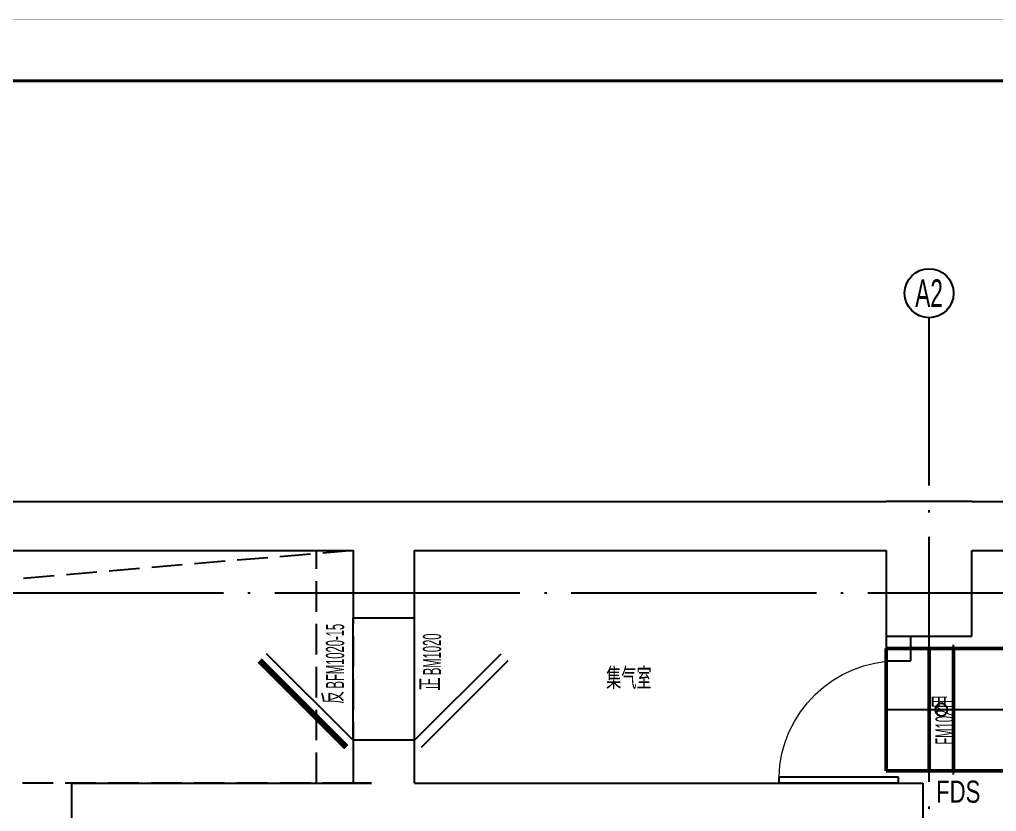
# Model space of a CAD drawing. Extents: x 49167 to 115333, y -222111 to -53947.
# Drawn here: x 72981 to 80955, y -86511 to -80046 of the extents above; entities that cross this region are included whole.
import ezdxf
from ezdxf.enums import TextEntityAlignment as Align

# ---------------------------------------------------------------- set-up
doc = ezdxf.new("R2010")
doc.units = 0
doc.header["$LTSCALE"] = 1000
doc.header["$MEASUREMENT"] = 0
for name, pattern in [('CENTER2', [1.125, 0.75, -0.125, 0.125, -0.125]), ('DASH', [0.35, 0.25, -0.1]), ('DOTE', [2.42, 2, -0.2, 0.02, -0.2])]:
    doc.linetypes.add(name, pattern=pattern)
for name, color, linetype in [('01-标注_轴线坐标', 132, 'Continuous'), ('02-TEXT_房间', 7, 'Continuous'), ('02-TEXT_轴号', 7, 'Continuous'), ('02-TEXT_门窗', 151, 'Continuous'), ('104-6 B2核心筒$0$A_STR-砼柱', 51, 'Continuous'), ('A-C_门', 150, 'Continuous'), ('A-TECH_结构', 21, 'Continuous'), ('A_AXIS-轴线', 1, 'DOTE'), ('A_STR-砌块墙', 121, 'Continuous'), ('A_STR-砼墙', 51, 'Continuous'), ('AXIS_TEXT', 7, 'Continuous'), ('DOOR_FIRE', 220, 'Continuous'), ('DOOR_FIRE_TEXT', 7, 'Continuous'), ('DUCT-送风中心线', 5, 'CENTER2'), ('DUCT-送风标注', 3, 'Continuous'), ('DUCT-送风法兰', 2, 'Continuous'), ('DUCT-送风阀门', 7, 'Continuous'), ('看线', 241, 'Continuous')]:
    doc.layers.add(name, color=color, linetype=linetype)
doc.layers.add('DUCT-送风管', color=4, linetype='Continuous', lineweight=50)
doc.layers.add('DUCT-送风管端线', color=2, linetype='Continuous', lineweight=50)
doc.styles.add('_TCH_AXIS', font='')
doc.styles.add('_TCH_SPACE', font='ros.shx', dxfattribs={"width": 0.75, "height": 5, "bigfont": 'jd.shx'})
doc.styles.add('_TCH_WINDOW', font='ros.shx', dxfattribs={"width": 0.65, "height": 3.5, "bigfont": 'jd.shx'})
doc.styles.add('COMPLEX', font='COMPLEX')
doc.styles.add('HZF', font='ros.shx', dxfattribs={"width": 0.75, "bigfont": 'jd.shx'})
doc.styles.get('_TCH_AXIS').set_extended_font_data('FZXiHei I-Z08S')

# ---------------------------------------------------------------- blocks, each defined once
blk = doc.blocks.new('图框-A1')
for points, const_width in [([(0, 0), (841, 0), (841, 594), (0, 594)], 0.05), ([(766, 584), (25, 584), (25, 10), (766, 10)], 0.5)]:
    blk.add_lwpolyline(points, close=True, dxfattribs=dict(const_width=const_width))
blk = doc.blocks.new('$DorLib2D$00000074')
for p, q in [((0.5, 0.25), (-0.2071, 0.9571)), ((0.5, -0.25), (-0.2071, -0.9571)), ((0.5566, -0.3066), (-0.1505, -1.0137))]:
    blk.add_line(p, q)
at = {"const_width": 0.05}
blk.add_lwpolyline([(0.5566, 0.3066), (-0.1505, 1.0137)], dxfattribs=at)
blk = doc.blocks.new('$0$$DorLib2D$00000001')
at = {"ltscale": 0.5}
for p, q in [((0.45, 0.975), (0.5, 0.975)), ((0.45, 0), (0.45, 0.975)), ((0.5, 0), (0.5, 0.975)), ((0.5, 0), (0.45, 0))]:
    blk.add_line(p, q, dxfattribs=at)
at = {"lineweight": 13, "ltscale": 0.5}
blk.add_arc((0.475, 0), 0.975, 91.46928, 180, dxfattribs=at)
blk = doc.blocks.new('_AXISO')
blk.add_circle((0, 0), 0.5)
at = {"layer": 'AXIS_TEXT', "style": 'COMPLEX', "width": 1.041667}
blk.add_attdef('A', text='', height=0.56, dxfattribs=at).set_placement((-0.25, -0.28), (0.25, -0.28), align=Align.FIT)
blk = doc.blocks.new('45口部')
at = {"layer": '01-标注_轴线坐标'}
blk.add_line((11900, 1000), (11900, 1500), dxfattribs=at)
at = {"layer": '104-6 B2核心筒$0$A_STR-砼柱'}
for p, q in [((12250, 0), (11550, 0)), ((11550, -400), (11550, -1099.9)), ((12250, -1100), (12250, -400)), ((11550, -1099.9), (12250, -1100))]:
    blk.add_line(p, q, dxfattribs=at)
at = {"layer": 'A-C_门'}
for p, q in [((7200, -1950), (7200, -950)), ((7700, -1950), (7700, -950))]:
    blk.add_line(p, q, dxfattribs=at)
at = {"layer": 'A-TECH_结构', "linetype": 'DASH'}
for points in [[(3600, -2299.8), (3600, -1249.8), (3900, -1249.8), (3900, -399.8), (7200, -399.8), (7200, -2299.8), (3600, -2299.8)], [(7200, -400), (4402.3, -637.4), (3600, -2299.8)]]:
    blk.add_lwpolyline(points, dxfattribs=at)
at = {"layer": 'A_AXIS-轴线'}
for p, q in [((11900, -9549.8), (11900, 1000)), ((13400, -750), (-588, -750))]:
    blk.add_line(p, q, dxfattribs=at)
at = {"layer": 'A_STR-砌块墙'}
for p, q in [((11550, -1099.9), (11550, -1300)), ((11750, -1300), (11750, -1099.9)), ((11550, -1300), (11750, -1300)), ((11550, -2300), (11750, -2300))]:
    blk.add_line(p, q, dxfattribs=at)
at = {"layer": 'A_STR-砼墙'}
for p, q in [((3900, 0), (7550, 0)), ((7550, 0), (11550, 0)), ((12250, 0), (17300, 0)), ((3900, -400), (7200, -400)), ((7200, -400), (7200, -950)), ((7700, -950), (7700, -400)), ((7700, -400), (11550, -400)), ((12250, -400), (17150, -400)), ((7200, -950), (7700, -950)), ((7700, -1950), (7200, -1950)), ((7200, -1950), (7200, -2300)), ((7700, -2300), (7700, -1950)), ((4900, -2300), (7350, -2300)), ((4900, -2300), (4900, -3235.4)), ((7350, -2300), (7200, -2300)), ((7700, -2300), (9450, -2300)), ((9450, -2300), (11600, -2300)), ((11600, -2300), (11849.9, -2300)), ((11849.9, -2300), (11849.9, -5000))]:
    blk.add_line(p, q, dxfattribs=at)
at = {"layer": 'A_STR-砼墙', "linetype": 'DASH'}
blk.add_line((6900, -2300), (6900, -400), dxfattribs=at)
at = {"layer": '01-标注_轴线坐标'}
ref = blk.add_blockref('_AXISO', (11900, 1700), dxfattribs=dict(at, xscale=400, yscale=400, zscale=400))
ref.add_attrib('A', 'A2', dxfattribs={"layer": '02-TEXT_轴号', "height": 226.27, "style": '_TCH_AXIS', "width": 0.583333}).set_placement((11786.9, 1586.8), (12013.1, 1586.8), align=Align.FIT)
at = {"layer": 'A-C_门', "xscale": -1000, "yscale": 1000, "zscale": 500, "rotation": 89.9998998957695}
blk.add_blockref('$DorLib2D$00000074', (7450, -1450), dxfattribs=at)
at = {"layer": 'DOOR_FIRE', "xscale": 1000, "yscale": -1000, "zscale": 200, "rotation": 269.999899895929}
blk.add_blockref('$0$$DorLib2D$00000001', (11650, -1800), dxfattribs=at)
at = {"layer": '02-TEXT_房间', "style": '_TCH_SPACE', "width": 0.75}
blk.add_text('集气室', height=173.64, rotation=359.9999, dxfattribs=at).set_placement((9264.3, -1531.3))
at = {"layer": '02-TEXT_门窗', "style": '_TCH_WINDOW'}
for s, height, width, p in [('BFM1020-15', 148.75, 0.458824, (7125.7, -1526.9)), ('BM1020', 148.75, 0.458824, (7917.2, -1417.9)), ('正', 173.6, 0.65, (7917.2, -1544)), ('反', 173.6, 0.65, (7125.7, -1653))]:
    blk.add_text(s, height=height, rotation=89.9999, dxfattribs=dict(at, width=width)).set_placement(p)
at = {"layer": 'DOOR_FIRE_TEXT', "style": '_TCH_WINDOW'}
for s, height, width, p in [('甲', 173.6, 0.65, (12100.9, -1687.5)), ('FM1021', 148.75, 0.458824, (12100.9, -1984.9))]:
    blk.add_text(s, height=height, rotation=89.9999, dxfattribs=dict(at, width=width)).set_placement(p)

msp = doc.modelspace()

# ---------------------------------------------------------------- linework, layer by layer
at = {"layer": 'Defpoints'}
msp.add_lwpolyline([(65641.1, -80546.9), (102691.1, -80546.9), (102691.1, -109246.9), (65641.1, -109246.9)], close=True, dxfattribs=at)
at = {"layer": 'DUCT-送风中心线'}
for p, q in [((80054.5, -85679.6), (80404.5, -85679.6)), ((80604.9, -85679.6), (81253.9, -85679.6))]:
    msp.add_line(p, q, dxfattribs=at)
at = {"layer": 'DUCT-送风法兰'}
for p, q in [((80404.6, -86209.6), (80404.6, -85149.6)), ((80604.8, -86209.6), (80604.8, -85149.6))]:
    msp.add_line(p, q, dxfattribs=at)
at = {"layer": 'DUCT-送风管'}
for p, q in [((80404.5, -85179.6), (80054.5, -85179.6)), ((80054.5, -85179.6), (80054.5, -86179.6)), ((80404.7, -85179.6), (80604.7, -85179.6)), ((81253.9, -85179.6), (80604.9, -85179.6)), ((80054.5, -86179.6), (80404.5, -86179.6)), ((80604.7, -86179.6), (80404.7, -86179.6)), ((80604.9, -86179.6), (81253.9, -86179.6))]:
    msp.add_line(p, q, dxfattribs=at)
at = {"layer": 'DUCT-送风管端线'}
for p, q in [((80404.5, -86179.6), (80404.5, -85179.6)), ((80404.7, -85179.6), (80404.7, -86179.6)), ((80604.7, -85179.6), (80604.7, -86179.6)), ((80604.9, -85179.6), (80604.9, -86179.6))]:
    msp.add_line(p, q, dxfattribs=at)
at = {"layer": 'DUCT-送风阀门'}
for p, q in [((80477.9, -85637.4), (80472.8, -85641.1)), ((80483.4, -85634.4), (80477.9, -85637.4)), ((80489.3, -85632.1), (80483.4, -85634.4)), ((80495.3, -85630.5), (80489.3, -85632.1)), ((80501.6, -85629.7), (80495.3, -85630.5)), ((80507.8, -85629.7), (80501.6, -85629.7)), ((80514.1, -85630.5), (80507.8, -85629.7)), ((80520.2, -85632.1), (80514.1, -85630.5)), ((80526, -85634.4), (80520.2, -85632.1)), ((80531.5, -85637.4), (80526, -85634.4)), ((80536.6, -85641.1), (80531.5, -85637.4)), ((80417.2, -85679.6), (80592.2, -85679.6)), ((80455.1, -85673.3), (80454.7, -85679.6)), ((80454.7, -85679.6), (80455.1, -85685.9)), ((80456.3, -85667.2), (80455.1, -85673.3)), ((80455.1, -85685.9), (80456.3, -85692)), ((80458.2, -85661.2), (80456.3, -85667.2)), ((80456.3, -85692), (80458.2, -85698)), ((80460.9, -85655.5), (80458.2, -85661.2)), ((80458.2, -85698), (80460.9, -85703.7)), ((80464.3, -85650.2), (80460.9, -85655.5)), ((80460.9, -85703.7), (80464.3, -85709)), ((80468.3, -85645.4), (80464.3, -85650.2)), ((80464.3, -85709), (80468.3, -85713.8)), ((80472.8, -85641.1), (80468.3, -85645.4)), ((80468.3, -85713.8), (80472.8, -85718.1)), ((80472.8, -85718.1), (80477.9, -85721.8)), ((80531.5, -85721.8), (80536.6, -85718.1)), ((80541.2, -85645.4), (80536.6, -85641.1)), ((80536.6, -85718.1), (80541.2, -85713.8)), ((80545.2, -85650.2), (80541.2, -85645.4)), ((80541.2, -85713.8), (80545.2, -85709)), ((80548.5, -85655.5), (80545.2, -85650.2)), ((80545.2, -85709), (80548.5, -85703.7)), ((80551.2, -85661.2), (80548.5, -85655.5)), ((80548.5, -85703.7), (80551.2, -85698)), ((80553.1, -85667.2), (80551.2, -85661.2)), ((80551.2, -85698), (80553.1, -85692)), ((80554.3, -85673.3), (80553.1, -85667.2)), ((80553.1, -85692), (80554.3, -85685.9)), ((80554.7, -85679.6), (80554.3, -85673.3)), ((80554.3, -85685.9), (80554.7, -85679.6)), ((80477.9, -85721.8), (80483.4, -85724.9)), ((80483.4, -85724.9), (80489.3, -85727.2)), ((80489.3, -85727.2), (80495.3, -85728.7)), ((80495.3, -85728.7), (80501.6, -85729.5)), ((80501.6, -85729.5), (80507.8, -85729.5)), ((80507.8, -85729.5), (80514.1, -85728.7)), ((80514.1, -85728.7), (80520.2, -85727.2)), ((80520.2, -85727.2), (80526, -85724.9)), ((80526, -85724.9), (80531.5, -85721.8))]:
    msp.add_line(p, q, dxfattribs=at)

# ---------------------------------------------------------------- block references
at = {"xscale": 50, "yscale": 50, "zscale": 50}
msp.add_blockref('图框-A1', (64391.1, -109746.9), dxfattribs=at)
at = {"layer": '看线'}
msp.add_blockref('45口部', (68504.5, -83979.9), dxfattribs=at)

# ---------------------------------------------------------------- texts
at = {"layer": 'DUCT-送风标注', "style": 'HZF', "width": 0.75}
msp.add_text('FDS', height=180, rotation=360, dxfattribs=at).set_placement((80462.1, -86438.9))

doc.saveas('drawing.dxf')
